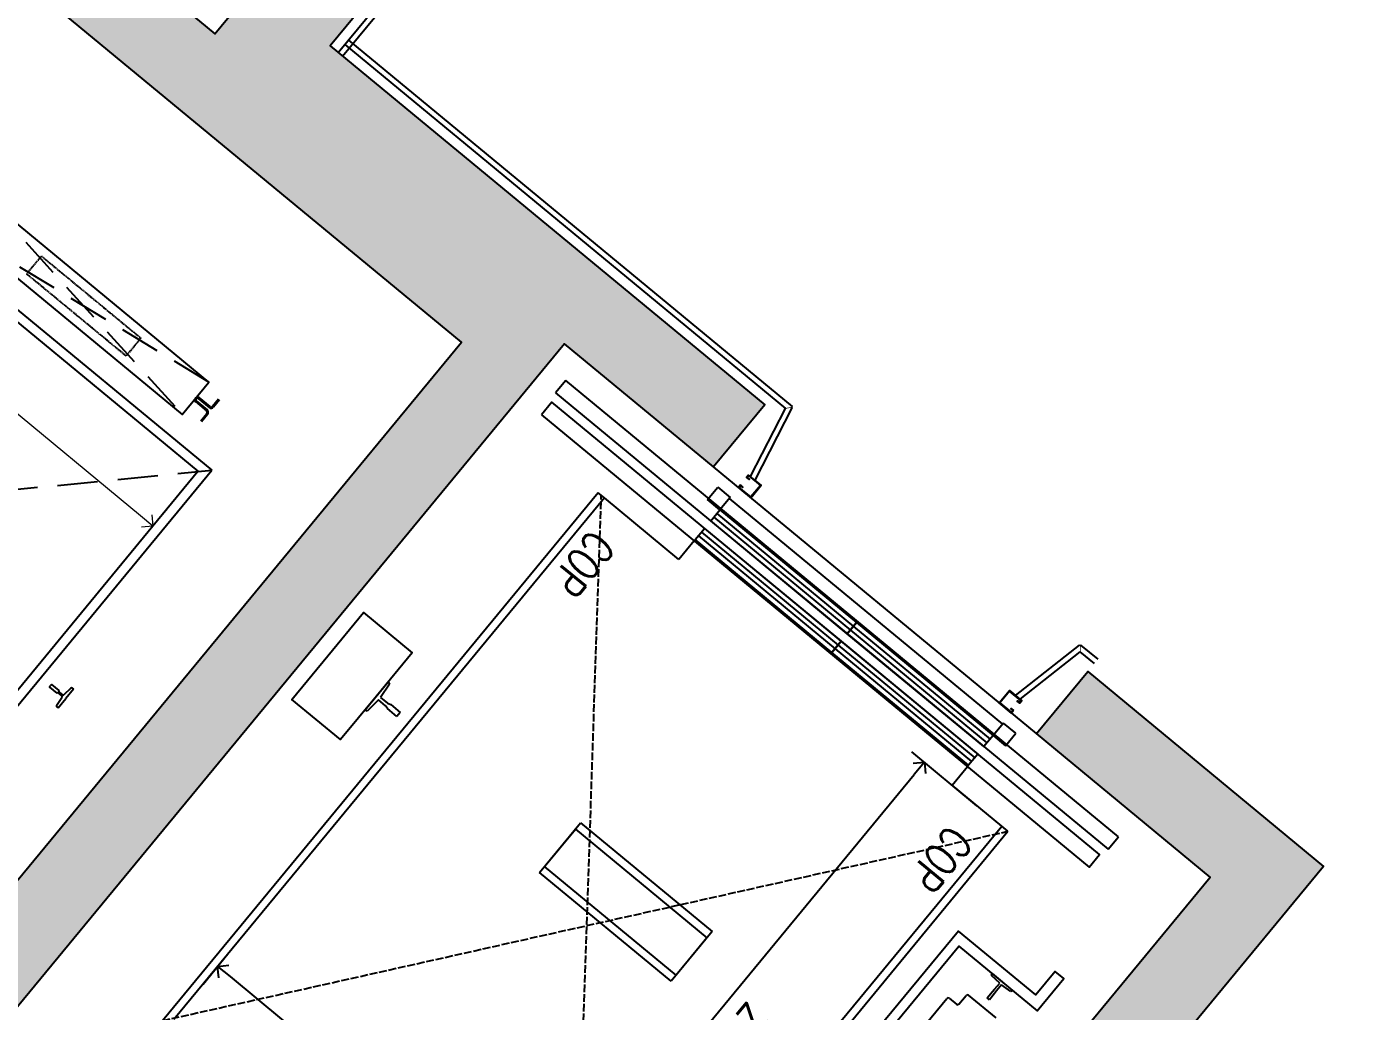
# Model space of a CAD drawing. Header units: millimetres. Extents: x 11689832 to 11802583, y 1023459 to 1173251.
# Drawn here: x 11727717 to 11731845, y 1120886 to 1123943 of the extents above; entities that cross this region are included whole.
import ezdxf
from ezdxf.enums import TextEntityAlignment as Align

# ---------------------------------------------------------------- set-up
doc = ezdxf.new("R2010")
doc.units = ezdxf.units.MM
doc.header["$MEASUREMENT"] = 0
for name, pattern in [('xref.asix of  podium$0$xref.asix of  podium$0$ACAD_ISO02W100', [15, 12, -3]), ('xref.asix of  podium$0$xref.asix of  podium$0$CENTERX2', [4, 2.5, -0.5, 0.5, -0.5]), ('xref.asix of  podium$0$xref.asix of  podium$0$HIDDEN', [0.375, 0.25, -0.125]), ('xref.asix of  podium$0$xref.asix of  podium$0$PHANTOMX2', [5, 2.5, -0.5, 0.5, -0.5, 0.5, -0.5])]:
    doc.linetypes.add(name, pattern=pattern)
doc.layers.get('0').update_dxf_attribs({"linetype": 'CONTINUOUS', "lineweight": 13})
doc.layers.get('Defpoints').update_dxf_attribs({"color": 5, "linetype": 'CONTINUOUS', "lineweight": 13})
doc.layers.add('KT-Net cot vach', color=6, linetype='CONTINUOUS')
doc.layers.add('thang may block', color=36, linetype='CONTINUOUS')
doc.layers.add('KT-Vat lieu', color=250, linetype='CONTINUOUS', lineweight=9)
doc.styles.add('xref.asix of  podium$0$xref.asix of  podium$0$DIM', font='vnsimli.shx', dxfattribs={"width": 0.7})
doc.styles.add('xref.asix of  podium$0$xref.asix of  podium$0$ROMANS', font='ROMANS.SHX')
doc.styles.add('xref.asix of  podium$0$xref.asix of  podium$0$xref.N.Cot vach tang N2$0$DIM', font='vnsimli.shx', dxfattribs={"width": 0.7})
doc.dimstyles.new('xref.asix of  podium$0$xref.asix of  podium$0$CCU 1-100 A1', dxfattribs={"dimscale": 100, "dimtxt": 2.2, "dimasz": 1, "dimexe": 1, "dimexo": 0, "dimgap": 1, "dimtad": 1, "dimdec": 0, "dimdsep": 46, "dimtxsty": 'xref.asix of  podium$0$xref.asix of  podium$0$DIM', "dimblk1": 'xref.asix of  podium$0$xref.asix of  podium$0$_ARCHTICK', "dimblk2": 'xref.asix of  podium$0$xref.asix of  podium$0$_ARCHTICK', "dimsah": 1, "dimcen": 0, "dimdle": 1, "dimclrd": 256, "dimclre": 256, "dimclrt": 31, "dimadec": 0, "dimazin": 0, "dimtfac": 1, "dimtdec": 0, "dimtix": 1, "dimtmove": 2, "dimatfit": 3, "dimldrblk": 'xref.asix of  podium$0$xref.asix of  podium$0$_ARCHTICK', "dimfxl": 8, "dimtolj": 1, "dimarcsym": 0})
doc.dimstyles.new('xref.asix of  podium$0$xref.asix of  podium$0$xref.N.Cot vach tang N2$0$CCU 1-100 A1', dxfattribs={"dimscale": 100, "dimtxt": 2.2, "dimasz": 1, "dimexe": 1, "dimexo": 0, "dimgap": 1, "dimtad": 1, "dimdec": 0, "dimdsep": 46, "dimtxsty": 'xref.asix of  podium$0$xref.asix of  podium$0$xref.N.Cot vach tang N2$0$DIM', "dimblk1": 'xref.asix of  podium$0$xref.asix of  podium$0$xref.N.Cot vach tang N2$0$_ARCHTICK', "dimblk2": 'xref.asix of  podium$0$xref.asix of  podium$0$xref.N.Cot vach tang N2$0$_ARCHTICK', "dimsah": 1, "dimcen": 0, "dimdle": 1, "dimclrd": 256, "dimclre": 256, "dimclrt": 31, "dimadec": 0, "dimazin": 0, "dimtfac": 1, "dimtdec": 0, "dimtix": 1, "dimtmove": 2, "dimatfit": 3, "dimldrblk": 'xref.asix of  podium$0$xref.asix of  podium$0$xref.N.Cot vach tang N2$0$_ARCHTICK', "dimfxl": 8, "dimtolj": 1, "dimarcsym": 0})

# ---------------------------------------------------------------- blocks, each defined once
blk = doc.blocks.new('xref.asix of  podium$0$xref.asix of  podium$0$_Open90')
at = {"color": 0, "linetype": 'ByBlock', "lineweight": -2}
for p, q in [((0, 0), (-1, 0)), ((-0.5, 0.5), (0, 0)), ((0, 0), (-0.5, -0.5))]:
    blk.add_line(p, q, dxfattribs=at)
blk = doc.blocks.new('*D62')
at = {"layer": 'Defpoints', "color": 5, "transparency": 16777216}
for p, q in [((-2230.006080747582, 1494.255069667473), (-2230.006080842191, 1595.840436878614)), ((-730.006080747582, 1457.189424305223), (-730.0060808767108, 1595.840438275598)), ((-2180.006080795625, 1545.84043692518), (-1728.427059652594, 1545.840437345746)), ((-780.0060808301447, 1545.840438229032), (-1371.760392985928, 1545.840437677918))]:
    blk.add_line(p, q, dxfattribs=at)
at = {"layer": 'Defpoints', "color": 0, "transparency": 16777216}
for p in [(-2230.006080795625, 1545.840436878614), (-2230.006080747582, 1494.255069667473, -3.230259272854623e-06), (-730.006080747582, 1457.189424305223, -3.230259272854623e-06)]:
    blk.add_point(p, dxfattribs=at)
at = {"layer": 'Defpoints', "color": 5, "transparency": 16777216, "xscale": 50, "yscale": 50, "zscale": 50}
for p, rotation in [((-2230.006080795625, 1545.840436878614), 180.0000000533608), ((-730.0060808301447, 1545.840438275598), 5.336083575002704e-08)]:
    blk.add_blockref('xref.asix of  podium$0$xref.asix of  podium$0$_Open90', p, dxfattribs=dict(at, rotation=rotation))
at = {"layer": 'Defpoints', "color": 5, "transparency": 16777216, "insert": (-1550.093726319261, 1545.840436879545), "char_height": 110, "attachment_point": 5, "rotation": 5.336085289072462e-08, "style": 'xref.asix of  podium$0$xref.asix of  podium$0$DIM'}
blk.add_mtext('\\A1;1500', dxfattribs=at)
blk = doc.blocks.new('xref.asix of  podium$0$xref.asix of  podium$0$_ARCHTICK')
at = {"color": 0, "linetype": 'ByBlock', "const_width": 0.15}
blk.add_lwpolyline([(-0.5, -0.5), (0.5, 0.5)], dxfattribs=at)
blk = doc.blocks.new('*D63')
at = {"layer": 'Defpoints', "color": 5, "transparency": 16777216}
for p, q in [((-879.0568600948905, 1950.002331896686), (-1000.172690613196, 1950.002331896686)), ((-950.1726906131961, 1900.002331896686), (-950.172690613196, 1328.335665227224)), ((-950.1726906131958, 400.0023318966852), (-950.1726906131959, 971.6689985605577)), ((-879.0568600967531, 350.0023318966852), (-1000.172690613196, 350.0023318966851))]:
    blk.add_line(p, q, dxfattribs=at)
at = {"layer": 'Defpoints', "color": 0, "transparency": 16777216}
for p in [(-879.0568600948905, 1950.002331896686, -3.230259272854623e-06), (-950.1726906131958, 350.0023318966851), (-879.0568600967531, 350.0023318966852, -3.230259272854622e-06)]:
    blk.add_point(p, dxfattribs=at)
at = {"layer": 'Defpoints', "color": 5, "transparency": 16777216, "xscale": 50, "yscale": 50, "zscale": 50}
for p, rotation in [((-950.1726906131961, 1950.002331896686), 90), ((-950.1726906131958, 350.0023318966851), 270)]:
    blk.add_blockref('xref.asix of  podium$0$xref.asix of  podium$0$_Open90', p, dxfattribs=dict(at, rotation=rotation))
at = {"layer": 'Defpoints', "color": 5, "transparency": 16777216, "insert": (-950.1726906104013, 1150.002331893891), "char_height": 110, "attachment_point": 5, "rotation": 90, "style": 'xref.asix of  podium$0$xref.asix of  podium$0$DIM'}
blk.add_mtext('\\A1;1600', dxfattribs=at)
blk = doc.blocks.new('xref.asix of  podium$0$xref.asix of  podium$0$xref.N.Cot vach tang N2$0$_Open90')
at = {"color": 0, "linetype": 'ByBlock', "lineweight": -2}
for p, q in [((0, 0), (-1, 0)), ((-0.5, 0.5), (0, 0)), ((0, 0), (-0.5, -0.5))]:
    blk.add_line(p, q, dxfattribs=at)
blk = doc.blocks.new('*D66')
at = {"layer": 'Defpoints', "color": 0, "transparency": 16777216}
for p in [(-424.1796271950009, -515.0000000018629), (-353.0637966729702, -515.0000000018629, -3.230249313876472e-06), (-353.0637966729702, -2114.999998144806, -3.229479425215231e-06)]:
    blk.add_point(p, dxfattribs=at)
at = {"layer": 'thang may block', "color": 5, "transparency": 16777216}
for p, q in [((-353.0637966729702, -515.0000000018629), (-474.1796271950009, -515.0000000018629)), ((-424.1796271950009, -565.0000000018629), (-424.1796271950007, -1154.999998145427)), ((-424.1796271950005, -2064.999998144806), (-424.1796271950006, -1511.666664812093)), ((-353.0637966729702, -2114.999998144806), (-474.1796271950005, -2114.999998144806))]:
    blk.add_line(p, q, dxfattribs=at)
at = {"layer": 'thang may block', "color": 5, "transparency": 16777216, "xscale": 50, "yscale": 50, "zscale": 50}
for p, rotation in [((-424.1796271950009, -515.0000000018629), 90), ((-424.1796271950005, -2114.999998144806), 270)]:
    blk.add_blockref('xref.asix of  podium$0$xref.asix of  podium$0$xref.N.Cot vach tang N2$0$_Open90', p, dxfattribs=dict(at, rotation=rotation))
at = {"layer": 'thang may block', "color": 5, "transparency": 16777216, "insert": (-424.1796271875501, -1333.33333147876), "char_height": 110, "attachment_point": 5, "rotation": 90, "style": 'xref.asix of  podium$0$xref.asix of  podium$0$xref.N.Cot vach tang N2$0$DIM'}
blk.add_mtext('\\A1;1600', dxfattribs=at)
blk = doc.blocks.new('xref.asix of  podium$0$xref.asix of  podium$0$xref.N.Cot vach tang N2$0$_ARCHTICK')
at = {"color": 0, "linetype": 'ByBlock', "const_width": 0.15}
blk.add_lwpolyline([(-0.5, -0.5), (0.5, 0.5)], dxfattribs=at)
blk = doc.blocks.new('*D65')
at = {"layer": 'Defpoints', "color": 0, "transparency": 16777216}
for p in [(-2310.000006263144, -615), (-210.0000062631443, -615), (-2310.000005868766, -826.7299089804292)]:
    blk.add_point(p, dxfattribs=at)
at = {"layer": 'thang may block', "color": 5, "transparency": 16777216}
for p, q in [((-2310.000006263144, -615), (-2310.000005775634, -876.7299089804292)), ((-210.0000062631443, -615), (-210.0000057756344, -876.7299050688744)), ((-260.0000058687666, -826.7299051620066), (-2260.000005868766, -826.7299088872969))]:
    blk.add_line(p, q, dxfattribs=at)
at = {"layer": 'thang may block', "color": 5, "transparency": 16777216, "xscale": 50, "yscale": 50, "zscale": 50}
for p, rotation in [((-2310.000005868766, -826.7299089804292), 180.0000001067217), ((-210.0000058687666, -826.7299050688744), 1.067216715000541e-07)]:
    blk.add_blockref('xref.asix of  podium$0$xref.asix of  podium$0$xref.N.Cot vach tang N2$0$_Open90', p, dxfattribs=dict(at, rotation=rotation))
at = {"layer": 'thang may block', "color": 5, "transparency": 16777216, "insert": (-1260.000006064344, -721.7299070246518), "char_height": 110, "attachment_point": 5, "rotation": 1.0672170578144923e-07, "style": 'xref.asix of  podium$0$xref.asix of  podium$0$xref.N.Cot vach tang N2$0$DIM'}
blk.add_mtext('\\A1;2100', dxfattribs=at)
blk = doc.blocks.new('GFDGHGHFGEWRE')
at = {"layer": 'thang may block', "linetype": 'Continuous', "ltscale": 2}
for p, q in [((11725349.57333715, 1118422.567065824, 2.379151449698104e-08), (11725924.488019, 1117947.7809332, 2.385723521631238e-08)), ((11725361.03514561, 1118436.446076841, 2.390910860839322e-08), (11725945.31283502, 1117953.927620993, 2.385743778153083e-08)), ((11725792.51582821, 1117691.054446804, 2.385051525365871e-08), (11725924.488019, 1117947.7809332, 2.385051525365871e-08)), ((11725806.72336778, 1117679.321327131, 2.385051525365871e-08), (11725945.71570211, 1117949.704151079, 2.385051525365871e-08)), ((11725945.31283502, 1117953.927620993, 2.398303547667955e-08), (11725943.40253361, 1117951.61445249, 2.392534228887036e-08)), ((11725943.40253361, 1117951.61445249, 2.373668886666781e-08), (11725945.71570211, 1117949.704151079, 2.373611010258037e-08)), ((11725677.90596505, 1117720.839422465, 2.400248430836958e-08), (11726680.28396527, 1116893.048177802, 2.400248430836958e-08)), ((11726615.15600263, 1117011.687300195, 2.385051525365871e-08), (11726854.38563875, 1117199.290396367, 2.385051525365871e-08)), ((11726629.3635422, 1116999.95418052, 2.385051525365871e-08), (11726856.51030775, 1117178.081929219, 2.385051525365871e-08)), ((11726856.69880725, 1117197.380094956, 2.373668886666781e-08), (11726854.38563875, 1117199.290396367, 2.373611010258037e-08)), ((11727354.31937285, 1116766.972510273, 2.389326438664312e-08), (11726856.51030775, 1117178.081929219, 2.385723521631238e-08)), ((11726858.60910866, 1117199.69326346, 2.398303547667955e-08), (11726856.69880725, 1117197.380094956, 2.392534228887036e-08)), ((11727365.78118131, 1116780.851521287, 2.400248430836958e-08), (11726858.60910866, 1117199.69326346, 2.385743778153083e-08))]:
    blk.add_line(p, q, dxfattribs=at)
at = {"layer": 'thang may block', "linetype": 'Continuous', "ltscale": 2, "const_width": 2, "elevation": 2.400248430836958e-08}
for points in [[(11725943.40253361, 1117951.61445249), (11725924.488019, 1117947.7809332)], [(11726856.69880725, 1117197.380094956), (11726856.51030775, 1117178.081929219)]]:
    blk.add_lwpolyline(points, dxfattribs=at)
at = {"layer": 'thang may block', "linetype": 'Continuous', "ltscale": 2, "elevation": 2.400248430836958e-08}
for points in [[(11725761.38630954, 1117664.885477049), (11725755.01863818, 1117657.174915372), (11725793.57144655, 1117625.336558535), (11725825.40980339, 1117663.889366913), (11725786.85699501, 1117695.727723751), (11725780.48932365, 1117688.017162076), (11725788.19988532, 1117681.649490707), (11725789.21871274, 1117682.883180575), (11725782.74184093, 1117688.232024523), (11725787.07185746, 1117693.475206465), (11725823.15728611, 1117663.674504465), (11725793.3565841, 1117627.589075822), (11725757.27115546, 1117657.389777823), (11725761.60117199, 1117662.63295976), (11725768.0780438, 1117657.284115812), (11725769.09687122, 1117658.517805681)], [(11726609.55168992, 1116964.438656872), (11726603.18401856, 1116956.728095195), (11726564.63121018, 1116988.566452032), (11726596.46956701, 1117027.119260411), (11726635.02237539, 1116995.280903573), (11726628.65470403, 1116987.570341898), (11726620.94414235, 1116993.938013266), (11726621.96296977, 1116995.171703133), (11726628.43984158, 1116989.822859184), (11726632.76985811, 1116995.066041125), (11726596.68442946, 1117024.866743125), (11726566.88372746, 1116988.781314481), (11726602.96915611, 1116958.980612484), (11726607.29917264, 1116964.22379442), (11726600.82230083, 1116969.572638371), (11726601.84112825, 1116970.806328238)]]:
    blk.add_lwpolyline(points, close=True, dxfattribs=at)
blk = doc.blocks.new('xref.asix of  podium$0$xref.asix of  podium$0$TM 1000kg')
at = {"layer": 'thang may block', "linetype": 'Continuous', "ltscale": 2}
for p, q in [((-2460.006080746651, 2080.002331897616, -3.230259272854623e-06), (-2460.006080747582, 1700.002331895754, -3.230259272854623e-06)), ((-2400.006080747582, 2080.002331895754, -3.230259272854623e-06), (-2460.006080746651, 2080.002331897616, -3.230259272854623e-06)), ((-2400.006080748513, 220.0023318966851, -3.230259272854623e-06), (-2400.006080747582, 2080.002331895754, -3.230259272854623e-06)), ((-2370.006080748513, 220.0023318957537, -3.230259272854623e-06), (-2370.006080747582, 2080.002331895754, -3.230259272854623e-06)), ((-2370.006080747582, 2080.002331895754, -3.230259272854623e-06), (-2310.006080746651, 2080.002331897616, -3.230259272854623e-06)), ((-2310.006080748513, 220.0023318957537, -3.230259272854623e-06), (-2310.006080746651, 2080.002331897616, -3.230259272854623e-06)), ((-2310.006080748513, 1981.002331894822, -3.230259272854623e-06), (-700.0060807485133, 1981.002331895754, -3.230259272854623e-06)), ((-2230.006080748513, 1950.002331894822, -3.230259272854623e-06), (-730.0060807485133, 1950.002331897616, -3.230259272854623e-06)), ((-2230.006080748513, 1950.002331894822, -3.230259272854623e-06), (-2230.006080748513, 1650.002331896685, -3.230259272854623e-06)), ((-730.0060807485133, 1950.002331897616, -3.230259272854623e-06), (-730.006080747582, 350.0023318985477, -3.230259272854623e-06)), ((-700.0060807485133, 1981.002331895754, -3.230259272854623e-06), (-700.0060807485133, 319.0023318976164, -3.230259272854623e-06)), ((-2441.259975503199, 620.0023318957537, -3.230259272854623e-06), (-2441.259975502267, 1680.002331896685, -3.230259272854623e-06)), ((-2411.006080747582, 1680.002331896685, -3.230259272854623e-06), (-2441.259975502267, 1680.002331896685, -3.230259272854623e-06)), ((-2411.006080748513, 620.0023318976164, -3.230259272854623e-06), (-2411.006080747582, 1680.002331896685, -3.230259272854623e-06)), ((-2348.006080747582, 625.0023318957537, -3.230259272854623e-06), (-2348.006080748513, 1675.002331896685, -3.230259272854623e-06)), ((-2348.006080748513, 1675.002331896685, -3.230259272854623e-06), (-2314.006080748513, 1675.002331896685, -3.230259272854623e-06)), ((-2314.006080748513, 625.0023318957537, -3.230259272854623e-06), (-2314.006080748513, 1675.002331896685, -3.230259272854623e-06)), ((-2455.006080748513, 650.0023318976164, -3.230259272854623e-06), (-2455.006080748513, 1650.002331897616, -3.230259272854623e-06)), ((-2310.006080747582, 1650.002331897616, -3.230259272854623e-06), (-2230.006080748513, 1650.002331896685, -3.230259272854623e-06)), ((-2411.006080747582, 1150.002331897616, -3.230259272854623e-06), (-2441.259975503199, 1150.002331895754, -3.230259272854623e-06)), ((-2314.006080748513, 1150.002331895754, -3.230259272854623e-06), (-2348.006080748513, 1150.002331895754, -3.230259272854623e-06)), ((-2411.006080748513, 620.0023318976164, -3.230259272854623e-06), (-2441.259975503199, 620.0023318957537, -3.230259272854623e-06)), ((-2348.006080747582, 625.0023318957537, -3.230259272854623e-06), (-2314.006080748513, 625.0023318957537, -3.230259272854623e-06)), ((-2310.006080748513, 650.0023318976164, -3.230259272854623e-06), (-2230.006080748513, 650.0023318966851, -3.230259272854623e-06)), ((-2230.006080747582, 350.0023318966851, -3.230259272854623e-06), (-2230.006080748513, 650.0023318966851, -3.230259272854623e-06)), ((-2460.006080748513, 220.0023318957537, -3.230259272854623e-06), (-2460.006080748513, 600.0023318957537, -3.230259272854623e-06)), ((-2230.006080747582, 350.0023318966851, -3.230259272854623e-06), (-730.006080747582, 350.0023318985477, -3.230259272854623e-06)), ((-2310.006080748513, 319.0023318966851, -3.230259272854623e-06), (-700.0060807485133, 319.0023318976164, -3.230259272854623e-06)), ((-2400.006080748513, 220.0023318966851, -3.230259272854623e-06), (-2460.006080748513, 220.0023318957537, -3.230259272854623e-06)), ((-2370.006080748513, 220.0023318957537, -3.230259272854623e-06), (-2310.006080748513, 220.0023318957537, -3.230259272854623e-06))]:
    blk.add_line(p, q, dxfattribs=at)
at = {"layer": 'thang may block', "linetype": 'Continuous'}
for p, q in [((-1572.506080746651, 2077.002331894822, -3.230259272854623e-06), (-1572.506080747582, 2082.002331897616, -3.230259272854623e-06)), ((-1572.506080747582, 2082.002331897616, -3.230259272854623e-06), (-1535.006080747582, 2082.002331896685, -3.230259272854623e-06)), ((-1569.506080747582, 2074.002331895754, -3.230259272854623e-06), (-1540.066080749035, 2070.902331897989, -3.230259272854623e-06)), ((-1537.066080747172, 2054.123071325943, -3.230259272854623e-06), (-1537.066080748104, 2067.902331895195, -3.230259272854623e-06)), ((-1497.506080748513, 2082.002331898548, -3.230259272854623e-06), (-1535.006080747582, 2082.002331896685, -3.230259272854623e-06)), ((-1532.94608074706, 2054.12307132408, -3.230259272854623e-06), (-1532.946080747992, 2067.902331896126, -3.230259272854623e-06)), ((-1500.506080748513, 2074.002331896685, -3.230259272854623e-06), (-1529.94608074706, 2070.902331897058, -3.230259272854623e-06)), ((-1497.506080747582, 2077.002331896685, -3.230259272854623e-06), (-1497.506080748513, 2082.002331898548, -3.230259272854623e-06)), ((-1540.006080747582, 2021.002331896685, -3.230259272854623e-06), (-1540.006080748513, 2050.002331897616, -3.230259272854623e-06)), ((-1530.006080747582, 2021.002331897616, -3.230259272854623e-06), (-1530.006080747582, 2050.002331895754, -3.230259272854623e-06)), ((-1539.006080746651, 2020.002331895754, -3.230259272854623e-06), (-1535.006080748513, 2020.002331896685, -3.230259272854623e-06)), ((-1531.006080747582, 2020.002331894822, -3.230259272854623e-06), (-1535.006080748513, 2020.002331896685, -3.230259272854623e-06)), ((-603.5060807485133, 1460.002341897227, -3.230259272854623e-06), (-574.4060807470232, 1460.002341895364, -3.230259272854623e-06)), ((-603.506080747582, 1456.802341896109, -3.230259272854623e-06), (-603.5060807485133, 1460.002341897227, -3.230259272854623e-06)), ((-603.506080747582, 1456.802341896109, -3.230259272854623e-06), (-574.4060807479545, 1456.802341895178, -3.230259272854623e-06)), ((-568.2060807486996, 1406.202341897413, -3.230259272854623e-06), (-568.206080746837, 1450.602341896854, -3.230259272854623e-06)), ((-565.006080747582, 1406.202341896482, -3.230259272854623e-06), (-565.0060807485133, 1450.602341897786, -3.230259272854623e-06)), ((-555.0060807494447, 1406.202341897413, -3.230259272854623e-06), (-555.0060807466507, 1450.602341895923, -3.230259272854623e-06)), ((-551.8060807473958, 1406.202341897413, -3.230259272854623e-06), (-551.8060807483271, 1450.602341895923, -3.230259272854623e-06)), ((-516.506080747582, 1460.002341894433, -3.230259272854623e-06), (-545.6060807481408, 1460.002341895364, -3.230259272854623e-06)), ((-516.506080747582, 1456.802341896109, -3.230259272854623e-06), (-545.6060807481408, 1456.802341897041, -3.230259272854623e-06)), ((-516.506080747582, 1456.802341896109, -3.230259272854623e-06), (-516.506080747582, 1460.002341894433, -3.230259272854623e-06)), ((-558.006080747582, 1403.202341897413, -3.230259272854623e-06), (-562.0060807485133, 1403.20234189555, -3.230259272854623e-06)), ((-558.0060807466507, 1400.002341896296, -3.230259272854623e-06), (-562.0060807485133, 1400.002341896296, -3.230259272854623e-06)), ((-558.006080747582, 500.0023218989372, -3.230259272854623e-06), (-562.006080747582, 500.0023218970746, -3.230259272854623e-06)), ((-558.006080747582, 496.802321895957, -3.230259272854623e-06), (-562.0060807485133, 496.802321895957, -3.230259272854623e-06)), ((-568.2060807477683, 493.802321895957, -3.230259272854623e-06), (-568.2060807477683, 449.4023218965158, -3.230259272854623e-06)), ((-565.0060807485133, 493.8023218968883, -3.230259272854623e-06), (-565.0060807485133, 449.4023218974471, -3.230259272854623e-06)), ((-555.006080747582, 493.8023218950257, -3.230259272854623e-06), (-555.006080747582, 449.4023218955845, -3.230259272854623e-06)), ((-551.8060807483271, 493.8023218950257, -3.230259272854623e-06), (-551.8060807473958, 449.4023218983784, -3.230259272854623e-06)), ((-603.5060807485133, 443.2023218972608, -3.230259272854623e-06), (-574.4060807479545, 443.2023218953982, -3.230259272854623e-06)), ((-603.506080747582, 440.0023218952119, -3.230259272854623e-06), (-574.4060807470232, 440.0023218961433, -3.230259272854623e-06)), ((-516.5060807485133, 443.2023218972608, -3.230259272854623e-06), (-545.6060807481408, 443.2023218972608, -3.230259272854623e-06)), ((-516.506080747582, 440.0023218952119, -3.230259272854623e-06), (-545.6060807481408, 440.0023218942806, -3.230259272854623e-06)), ((-1540.006080747582, 279.0023318957537, -3.230259272854623e-06), (-1540.006080746651, 250.0023318966851, -3.230259272854623e-06)), ((-1539.006080747582, 280.0023318966851, -3.230259272854623e-06), (-1535.006080748513, 280.0023318976164, -3.230259272854623e-06)), ((-1531.006080746651, 280.0023318976164, -3.230259272854623e-06), (-1535.006080748513, 280.0023318976164, -3.230259272854623e-06)), ((-1530.006080747582, 279.0023318976164, -3.230259272854623e-06), (-1530.006080746651, 250.0023318957537, -3.230259272854623e-06)), ((-1572.506080747582, 223.0023318938911, -3.230259272854623e-06), (-1572.506080748513, 218.0023318985477, -3.230259272854623e-06)), ((-1572.506080748513, 218.0023318985477, -3.230259272854623e-06), (-1535.006080747582, 218.0023318976164, -3.230259272854623e-06)), ((-1569.506080748513, 226.0023318957537, -3.230259272854623e-06), (-1540.066080749035, 229.1023318963125, -3.230259272854623e-06)), ((-1537.066080749035, 245.8815924692899, -3.230259272854623e-06), (-1537.066080747172, 232.1023318944499, -3.230259272854623e-06)), ((-1497.506080748513, 218.0023318966851, -3.230259272854623e-06), (-1535.006080747582, 218.0023318976164, -3.230259272854623e-06)), ((-1532.946080747992, 245.8815924683586, -3.230259272854623e-06), (-1532.94608074706, 232.1023318963125, -3.230259272854623e-06)), ((-1500.506080748513, 226.0023318957537, -3.230259272854623e-06), (-1529.946080748923, 229.1023318972439, -3.230259272854623e-06)), ((-1497.506080749445, 223.0023318957537, -3.230259272854623e-06), (-1497.506080748513, 218.0023318966851, -3.230259272854623e-06))]:
    blk.add_line(p, q, dxfattribs=at)
at = {"layer": 'thang may block', "linetype": 'xref.asix of  podium$0$xref.asix of  podium$0$HIDDEN', "ltscale": 500}
for p, q in [((-2370.006080748513, 1981.002331899479, -3.230259272854623e-06), (-700.0060807485133, 319.0023318976164, -3.230259272854623e-06)), ((-2370.006080748513, 319.0023318957537, -3.230259272854623e-06), (-700.0060807485133, 1981.002331895754, -3.230259272854623e-06)), ((-495.0060807485133, 1400.002331896685, -3.230259272854623e-06), (-625.006080747582, 500.0023318966851, -3.230259272854623e-06)), ((-495.0060807485133, 500.0023318966851, -3.230259272854623e-06), (-625.006080747582, 1400.002331895754, -3.230259272854623e-06))]:
    blk.add_line(p, q, dxfattribs=at)
at = {"layer": 'thang may block', "linetype": 'xref.asix of  podium$0$xref.asix of  podium$0$CENTERX2'}
for p, q in [((-1815.006080746651, 1236.002331895754, -3.230259272854623e-06), (-1815.006080748513, 1066.653990865685, -3.230259272854623e-06)), ((-1155.006080747582, 1236.002331893891, -3.230259272854623e-06), (-1155.006080748513, 1066.653990865685, -3.230259272854623e-06))]:
    blk.add_line(p, q, dxfattribs=at)
at = {"layer": 'thang may block', "linetype": 'Continuous', "ltscale": 2, "elevation": -3.230261762599158e-06}
for points in [[(-2485.006080751307, 1700.002331895754), (-2445.006080750376, 1700.002331897616), (-2445.006080748513, 1650.002331894822), (-2485.006080749445, 1650.002331896685)], [(-495.0060807485133, 1400.002331896685), (-625.006080747582, 1400.002331895754), (-625.006080747582, 500.0023318966851), (-495.0060807485133, 500.0023318966851)], [(-2485.006080749445, 600.0023318966851), (-2445.006080750376, 600.0023318976164), (-2445.006080748513, 650.0023318966851), (-2485.006080749445, 650.0023318966851)]]:
    blk.add_lwpolyline(points, close=True, dxfattribs=at)
at = {"layer": 'thang may block', "linetype": 'xref.asix of  podium$0$xref.asix of  podium$0$PHANTOMX2', "elevation": -3.230261762599158e-06}
for points in [[(-1635.006080748513, 1186.002331895754), (-1635.006080747582, 1114.002331897616), (-1995.006080750376, 1114.002331895754), (-1995.006080748513, 1186.002331894822)], [(-975.006080747582, 1186.002331897616), (-975.0060807485133, 1114.002331897616), (-1335.006080748513, 1114.002331894822), (-1335.006080748513, 1186.002331897616)], [(-524.006080747582, 1150.002331897616), (-524.0060807466507, 750.0023318966851), (-596.0060807485133, 750.0023318957537), (-596.0060807485133, 1150.002331898548)]]:
    blk.add_lwpolyline(points, close=True, dxfattribs=at)
at = {"layer": 'thang may block', "linetype": 'Continuous'}
for centre, radius, start, end in [((-1569.506080746651, 2077.002331896685, -3.230259272854623e-06), 2.999999999999999, 180.0000000533608, 270), ((-1540.066080748104, 2067.902331896126, -3.230259272854623e-06), 2.999999999999999, 5.336085289072462e-08, 90), ((-1529.94608074706, 2067.902331897058, -3.230259272854623e-06), 2.999999999999999, 90, 180.0000000533608), ((-1500.506080747582, 2077.002331897616, -3.230259272854623e-06), 2.999999999999999, 270, 5.336085289072462e-08), ((-1542.280197384767, 2054.733994736336, -3.230259272854623e-06), 5.249784729042549, 295.6697211362142, 353.3172835485967), ((-1527.731964113191, 2054.733994737267, -3.230259272854623e-06), 5.249784729042549, 186.682716398405, 244.3302788637858), ((-1539.006080747582, 2021.002331896685, -3.230259272854623e-06), 0.9999999999999998, 180.0000000533608, 270), ((-1531.006080748513, 2021.002331897616, -3.230259272854623e-06), 0.9999999999999998, 270, 5.336085289072462e-08), ((-574.4060807470232, 1450.602341894992, -3.230259272854623e-06), 9.399999999997842, 5.336085289072462e-08, 90), ((-574.4060807470232, 1450.602341894992, -3.230259272854623e-06), 6.199999999997338, 5.336085289072462e-08, 90), ((-545.6060807472095, 1450.602341896854, -3.230259272854623e-06), 9.400000000001473, 90, 180.0000000533608), ((-545.6060807472095, 1450.602341896854, -3.230259272854623e-06), 6.200000000004373, 90, 180.0000000533608), ((-562.0060807485133, 1406.20234189555, -3.230259272854623e-06), 6.200000000000758, 180.0000000533608, 270), ((-562.0060807485133, 1406.20234189555, -3.230259272854623e-06), 2.999999999999834, 180.0000000533608, 270), ((-558.006080747582, 1406.202341896482, -3.230259272854623e-06), 3.000000000000044, 270, 5.336085289072462e-08), ((-558.006080747582, 1406.202341896482, -3.230259272854623e-06), 6.199999999997129, 270, 5.336085289072462e-08), ((-562.0060807485133, 493.802321898751, -3.230259272854623e-06), 6.200000000000758, 90, 180.0000000533608), ((-562.0060807485133, 493.802321898751, -3.230259272854623e-06), 2.999999999999834, 90, 180.0000000533608), ((-558.0060807466507, 493.802321895957, -3.230259272854623e-06), 6.199999999997129, 5.336085289072462e-08, 90), ((-558.0060807466507, 493.802321895957, -3.230259272854623e-06), 3.000000000000044, 5.336085289072462e-08, 90), ((-574.4060807470232, 449.4023218974471, -3.230259272854623e-06), 6.199999999997338, 270, 5.336085289072462e-08), ((-574.4060807470232, 449.4023218974471, -3.230259272854623e-06), 9.399999999997842, 270, 5.336085289072462e-08), ((-545.6060807472095, 449.4023218965158, -3.230259272854623e-06), 9.400000000001473, 180.0000000533608, 270), ((-545.6060807472095, 449.4023218965158, -3.230259272854623e-06), 6.200000000004373, 180.0000000533608, 270), ((-1539.006080748513, 279.0023318976164, -3.230259272854623e-06), 0.9999999999999998, 90, 180.0000000533608), ((-1542.280197383836, 245.270669057034, -3.230259272854623e-06), 5.249784729042549, 6.68271639840503, 64.33027886378582), ((-1527.731964112259, 245.2706690561026, -3.230259272854623e-06), 5.249784729042549, 115.6697211362142, 173.3172835485967), ((-1531.006080749445, 279.0023318957537, -3.230259272854623e-06), 0.9999999999999998, 5.336085289072462e-08, 90), ((-1569.506080748513, 223.0023318966851, -3.230259272854623e-06), 2.999999999999999, 90, 180.0000000533608), ((-1540.066080747172, 232.1023318953812, -3.230259272854623e-06), 2.999999999999999, 270, 5.336085289072462e-08), ((-1529.946080747992, 232.1023318963125, -3.230259272854623e-06), 2.999999999999999, 180.0000000533608, 270), ((-1500.506080748513, 223.0023318966851, -3.230259272854623e-06), 2.999999999999999, 5.336085289072462e-08, 90)]:
    blk.add_arc(centre, radius, start, end, dxfattribs=at)
at = {"layer": 'Defpoints', "color": 5}
for base, p1, p2, angle, picture, middle in [((-950.1726906131958, 350.0023318966851), (-879.05686009489, 1950.002331896685, -3.230259272854623e-06), (-879.0568600967526, 350.0023318966851, -3.230259272854622e-06), 90, '*D63', (-950.1726906104013, 1150.002331893891)), ((-2230.006080795625, 1545.840436878614), (-730.006080747582, 1457.189424305223, -3.230259272854623e-06), (-2230.006080747582, 1494.255069667473, -3.230259272854623e-06), 180.0000000533608, '*D62', (-1550.093726319261, 1545.840436879545))]:
    dim = blk.add_linear_dim(base=base, p1=p1, p2=p2, angle=angle, dimstyle='xref.asix of  podium$0$xref.asix of  podium$0$CCU 1-100 A1', override={"dimscale": 50, "dimblk1": 'xref.asix of  podium$0$xref.asix of  podium$0$_Open90', "dimblk2": 'xref.asix of  podium$0$xref.asix of  podium$0$_Open90', "dimclrd": 5, "dimclre": 5, "dimclrt": 5, "dimlwd": 65535, "dimlwe": 65535}, dxfattribs=at)
    dim.commit()
    dim.dimension.update_dxf_attribs({"geometry": picture, "text_midpoint": middle, "dimtype": 128})
blk = doc.blocks.new('xref.asix of  podium$0$xref.asix of  podium$0$TMCC')
at = {"layer": 'thang may block', "linetype": 'Continuous', "ltscale": 2}
for p, q in [((-1938.250006262213, -164.75, 9.413380290367837e-06), (-1932.250006263144, -167.2500000018626, 9.413380290367837e-06)), ((-1938.250006263144, -247.25, 9.413380290367837e-06), (-1938.250006262213, -164.75, 9.413380290367837e-06)), ((-1839.268615574576, -261.392000194639, 9.413380290367837e-06), (-1839.26861557737, -150.6080001946539, 9.413380290367837e-06)), ((-1932.250006263144, -167.2500000018626, 9.413380290367837e-06), (-1930.050006262027, -202.2500000018626, 9.413380290367837e-06)), ((-1930.050006262027, -202.2500000018626, 9.413380290367837e-06), (-1905.400006262586, -202.2500000018626, 9.413380290367837e-06)), ((-1905.400006262586, -202.2500000018626, 9.413380290367837e-06), (-1895.400006263517, -202, 9.413380290367837e-06)), ((-1895.400006263517, -202, 9.413380290367837e-06), (-1870.000006262213, -201.5000000018626, 9.413380290367837e-06)), ((-1870.000006262213, -201.5000000018626, 9.413380290367837e-06), (-1870.000006262213, -210.5000000018626, 9.413380290367837e-06)), ((-2515.000006263144, -215.0000000018626, 9.413380290367837e-06), (-2515.000006263144, -2440, 9.413380290367837e-06)), ((-2465.000006262213, -215.0000000018626, 9.413380290367837e-06), (-2515.000006263144, -215.0000000018626, 9.413380290367837e-06)), ((-2465.000006263144, -2440, 9.413380290367837e-06), (-2465.000006262213, -215.0000000018626, 9.413380290367837e-06)), ((-1932.250006263144, -244.7499999981374, 9.413380290367837e-06), (-1938.250006263144, -247.25, 9.413380290367837e-06)), ((-1930.050006262027, -209.75, 9.413380290367837e-06), (-1932.250006263144, -244.7499999981374, 9.413380290367837e-06)), ((-1905.400006262586, -209.75, 9.413380290367837e-06), (-1930.050006262027, -209.75, 9.413380290367837e-06)), ((-1895.400006262586, -210.5, 9.413380290367837e-06), (-1905.400006262586, -209.75, 9.413380290367837e-06)), ((-1870.000006262213, -210.5000000018626, 9.413380290367837e-06), (-1895.400006262586, -210.5, 9.413380290367837e-06)), ((-1798.782414796762, -266.0000001937151, 9.413380290367837e-06), (-1834.660615574569, -266.0000001955777, 9.413380290367837e-06)), ((-1794.174414796755, -301.3919990900904, 9.413380290367837e-06), (-1794.174414796755, -270.6080001927912, 9.413380290367837e-06)), ((-978.4333909377456, -305.9999987147748, 9.413380290367837e-06), (-1789.56641479861, -305.9999990891665, 9.413380290367837e-06)), ((-185.000006262213, -490, 9.413380290367837e-06), (-2310.000006262213, -490, 9.413380290367837e-06)), ((-2310.000006262213, -490, 9.413380290367837e-06), (-2310.000006263144, -515, 9.413380290367837e-06)), ((-210.0000062631443, -515, 9.413380290367837e-06), (-2310.000006263144, -515, 9.413380290367837e-06)), ((-2310.000006263144, -515, 9.413380290367837e-06), (-2310.000006263144, -715, 9.413380290367837e-06)), ((-2510.000008399598, -665.0000000018626, 9.413380290367837e-06), (-2560.000008398667, -665, 9.413380290367837e-06)), ((-2560.000008398667, -665, 9.413380290367837e-06), (-2560.000008398667, -715.0000000018626, 9.413380290367837e-06)), ((-2510.000008398667, -715.0000000018626, 9.413380290367837e-06), (-2510.000008399598, -665.0000000018626, 9.413380290367837e-06)), ((-2560.000008398667, -715.0000000018626, 9.413380290367837e-06), (-2510.000008398667, -715.0000000018626, 9.413380290367837e-06)), ((-2555.000006262213, -1815, 9.413380290367837e-06), (-2555.000006263144, -715, 9.413380290367837e-06)), ((-2310.000006263144, -715, 9.413380290367837e-06), (-2385.000006263144, -715.0000000018626, 9.413380290367837e-06)), ((-1485.000006262213, -1000.000000001863, 9.413380290367837e-06), (-1285.000006263144, -1000, 9.413380290367837e-06)), ((-1485.000006262213, -1530.000000001863, 9.413380290367837e-06), (-1485.000006262213, -1000.000000001863, 9.413380290367837e-06)), ((-1460.000006263144, -1000.000000001863, 9.413380290367837e-06), (-1310.000006263144, -1000, 9.413380290367837e-06)), ((-1460.000006263144, -1530, 9.413380290367837e-06), (-1460.000006263144, -1000.000000001863, 9.413380290367837e-06)), ((-1310.000006263144, -1000, 9.413380290367837e-06), (-1310.000006263144, -1530, 9.413380290367837e-06)), ((-1285.000006263144, -1000, 9.413380290367837e-06), (-1285.000006263144, -1530, 9.413380290367837e-06)), ((-1285.000006263144, -1530, 9.413380290367837e-06), (-1485.000006262213, -1530.000000001863, 9.413380290367837e-06)), ((-1310.000006263144, -1530, 9.413380290367837e-06), (-1460.000006263144, -1530, 9.413380290367837e-06)), ((-2560.000008399598, -1865, 9.413380290367837e-06), (-2560.000008398667, -1815, 9.413380290367837e-06)), ((-2560.000008398667, -1815, 9.413380290367837e-06), (-2510.000008399598, -1815.000000001863, 9.413380290367837e-06)), ((-2510.000008399598, -1815.000000001863, 9.413380290367837e-06), (-2510.000008399598, -1865, 9.413380290367837e-06)), ((-2385.000006262213, -1815.000000001863, 9.413380290367837e-06), (-2310.000006262213, -1815, 9.413380290367837e-06)), ((-2310.000006262213, -1815, 9.413380290367837e-06), (-2310.000006262213, -2115.000000001863, 9.413380290367837e-06)), ((-2510.000008399598, -1865, 9.413380290367837e-06), (-2560.000008399598, -1865, 9.413380290367837e-06)), ((-2310.000006262213, -2115.000000001863, 9.413380290367837e-06), (-210.000006262213, -2115.000000003725, 9.413380290367837e-06)), ((-2310.000006262213, -2115.000000001863, 9.413380290367837e-06), (-2310.000006262213, -2140, 9.413380290367837e-06)), ((-2310.000006262213, -2140, 9.413380290367837e-06), (-185.0000062631443, -2140, 9.413380290367837e-06)), ((-1393.000006263144, -2218, 9.413380290367837e-06), (-1393.000006264076, -2180, 9.413380290367837e-06)), ((-1393.000006264076, -2180, 9.413380290367837e-06), (-1377.000006263144, -2180, 9.413380290367837e-06)), ((-1377.000006263144, -2180, 9.413380290367837e-06), (-1377.000006263144, -2218, 9.413380290367837e-06)), ((-1390.000006263144, -2228.000000001863, 9.413380290367837e-06), (-1393.000006263144, -2218, 9.413380290367837e-06)), ((-1390.000006263144, -2257.000000001863, 9.413380290367837e-06), (-1390.000006263144, -2228.000000001863, 9.413380290367837e-06)), ((-1377.000006263144, -2218, 9.413380290367837e-06), (-1380.000006262213, -2228.000000001863, 9.413380290367837e-06)), ((-1380.000006262213, -2228.000000001863, 9.413380290367837e-06), (-1380.000006262213, -2257, 9.413380290367837e-06)), ((-1442.000006263144, -2269.000000003725, 9.413380290367837e-06), (-1439.500006262213, -2261, 9.413380290367837e-06)), ((-1328.000006263144, -2269, 9.413380290367837e-06), (-1442.000006263144, -2269.000000003725, 9.413380290367837e-06)), ((-1439.500006262213, -2261, 9.413380290367837e-06), (-1390.000006263144, -2257.000000001863, 9.413380290367837e-06)), ((-1380.000006262213, -2257, 9.413380290367837e-06), (-1330.500006263144, -2261, 9.413380290367837e-06)), ((-1330.500006263144, -2261, 9.413380290367837e-06), (-1328.000006263144, -2269, 9.413380290367837e-06)), ((-2515.000006263144, -2440, 9.413380290367837e-06), (-2465.000006263144, -2440, 9.413380290367837e-06))]:
    blk.add_line(p, q, dxfattribs=at)
at = {"layer": 'thang may block', "linetype": 'xref.asix of  podium$0$xref.asix of  podium$0$ACAD_ISO02W100', "ltscale": 2}
for p, q in [((-185.000006262213, -490, 9.413380290367837e-06), (-2310.000006263144, -2127.500000001863, 9.413380290367837e-06)), ((-185.0000062631443, -2140, 9.413380290367837e-06), (-2310.000006262213, -490, 9.413380290367837e-06))]:
    blk.add_line(p, q, dxfattribs=at)
at = {"layer": 'thang may block', "linetype": 'Continuous', "ltscale": 2, "elevation": 9.413380290367837e-06}
for points in [[(-1385.000006262213, -411), (-796.7500062631443, -411), (-796.750006262213, -100.0000000018626), (-701.750006262213, -100.0000000018626), (-701.750006262213, -65), (-831.7500062631443, -65.00000000186265), (-831.7500062631443, -381.0000000018626), (-1385.000006263144, -381.0000000018626), (-1938.250006263144, -380.9999999981374), (-1938.250006262213, -65.00000000186265), (-2068.250006262213, -65.00000000186265), (-2068.250006263144, -100), (-1973.250006263144, -100), (-1973.250006262213, -411), (-1385.000006262213, -411)], [(-2385.000006262213, -2430.000000001863), (-2385.000006262213, -225), (-2435.000006262213, -225.0000000018626), (-2435.000006262213, -2430.000000001863)], [(-2510.000008398667, -715.0000000018626), (-2465.000006263144, -715.0000000018626), (-2465.000006263144, -1265), (-2510.000008399598, -1265.000000001863)], [(-2435.000006263144, -715), (-2390.000006262213, -715), (-2390.000006263144, -1265), (-2435.000006263144, -1265)], [(-2510.000008399598, -1265.000000001863), (-2465.000006263144, -1265), (-2465.000006263144, -1815), (-2510.000008399598, -1815.000000001863)], [(-2435.000006263144, -1265), (-2390.000006263144, -1265), (-2390.000006263144, -1815), (-2435.000006263144, -1815)], [(-1385.000006263144, -2269), (-1210.000006263144, -2269), (-1210.000006262213, -2465), (-1385.000006263144, -2465.000000001863), (-1560.000006263144, -2465.000000001863), (-1560.000006263144, -2269.000000001863), (-1385.000006263144, -2269)]]:
    blk.add_lwpolyline(points, close=True, dxfattribs=at)
for points in [[(-2495.000006263144, -1265), (-2495.000006263144, -715)], [(-2480.000006262213, -1265.000000001863), (-2480.000006263144, -715)], [(-2420.000006262213, -1265), (-2420.000006262213, -715)], [(-2405.000006263144, -1265), (-2405.000006263144, -715.0000000018626)], [(-2495.000006263144, -1815), (-2495.000006263144, -1265)], [(-2480.000006263144, -1815.000000001863), (-2480.000006262213, -1265.000000001863)], [(-2420.000006263144, -1815), (-2420.000006262213, -1265)], [(-2405.000006263144, -1815.000000001863), (-2405.000006263144, -1265)]]:
    blk.add_lwpolyline(points, dxfattribs=at)
at = {"layer": 'thang may block', "linetype": 'Continuous', "ltscale": 2}
for centre, radius, start, end in [((-1834.660615574569, -261.392000194639, 9.413380290367837e-06), 4.607999999978258, 180.0000001067217, 270), ((-1798.782414795831, -270.6080001965165, 9.413380290367837e-06), 4.607999999790949, 1.067217057814492e-07, 90), ((-1789.56641479861, -301.391999091953, 9.413380290367837e-06), 4.607999999520397, 180.0000001067217, 270)]:
    blk.add_arc(centre, radius, start, end, dxfattribs=at)
at = {"layer": 'thang may block', "linetype": 'Continuous', "ltscale": 2, "style": 'xref.asix of  podium$0$xref.asix of  podium$0$ROMANS', "width": 0.75}
for p in [(-2110.000006263144, -595, 9.413380290367837e-06), (-2110.000006262213, -2035.000000001863, 9.413380290367837e-06)]:
    blk.add_text('COP', height=99.99999999999999, rotation=1.067217057814492e-07, dxfattribs=at).set_placement(p, align=Align.MIDDLE)
at = {"layer": 'thang may block', "color": 5}
dim = blk.add_linear_dim(base=(-424.1796271950009, -515.0000000018629, 1.264362960424431e-05), p1=(-353.0637966729701, -2114.999998144805, 9.414150179029077e-06), p2=(-353.0637966729701, -515.0000000018626, 9.413380290367837e-06), angle=270, dimstyle='xref.asix of  podium$0$xref.asix of  podium$0$xref.N.Cot vach tang N2$0$CCU 1-100 A1', override={"dimscale": 50, "dimblk1": 'xref.asix of  podium$0$xref.asix of  podium$0$xref.N.Cot vach tang N2$0$_Open90', "dimblk2": 'xref.asix of  podium$0$xref.asix of  podium$0$xref.N.Cot vach tang N2$0$_Open90', "dimclrd": 5, "dimclre": 5, "dimclrt": 5, "dimlwd": 65535, "dimlwe": 65535}, dxfattribs=at)
dim.commit()
dim.dimension.update_dxf_attribs({"geometry": '*D66', "text_midpoint": (-424.1796271875501, -1333.33333147876, 1.264362960424431e-05), "dimtype": 128})
dim = blk.add_linear_dim(base=(-2310.000005868766, -826.7299089804292, 9.413380290367837e-06), p1=(-210.0000062631443, -615, 9.413380290367837e-06), p2=(-2310.000006263144, -615, 9.413380290367837e-06), angle=180.0000001067217, dimstyle='xref.asix of  podium$0$xref.asix of  podium$0$xref.N.Cot vach tang N2$0$CCU 1-100 A1', override={"dimscale": 50, "dimblk1": 'xref.asix of  podium$0$xref.asix of  podium$0$xref.N.Cot vach tang N2$0$_Open90', "dimblk2": 'xref.asix of  podium$0$xref.asix of  podium$0$xref.N.Cot vach tang N2$0$_Open90', "dimclrd": 5, "dimclre": 5, "dimclrt": 5, "dimlwd": 65535, "dimlwe": 65535}, dxfattribs=at)
dim.commit()
dim.dimension.update_dxf_attribs({"geometry": '*D65', "text_midpoint": (-1260.000006064344, -721.7299070246518, 9.413380290367837e-06)})

msp = doc.modelspace()

# ---------------------------------------------------------------- hatches: boundary and pattern name
at = {"layer": 'KT-Vat lieu'}
h = msp.add_hatch(dxfattribs=at)
h.set_pattern_fill('BTCT', color=256, scale=40, angle=45)
h.set_pattern_definition([(94.99999999999984, (11806756.15173641, 1015288.920659328), (220.6207996688883, 185.122831524787), [29.99999999999999, -329.9999999999999]), (40.00000000000002, (11806756.15173641, 1015288.920659328), (-251.9968669563544, 173.5072598392109), [24, -264]), (145.4514, (11806774.53680122, 1015304.347562719), (-31.37578744777068, 358.6301128797879), [25.496076, -280.4568448]), (91.18419999999917, (11806699.58319392, 1015345.489201823), (348.6772000364789, 255.0455060785893), [44.99999999999994, -494.9999999999995]), (141.6356, (11806728.63964048, 1015366.742975652), (-11.15960598922027, 539.8846757617431), [38.2441152, -420.6852]), (36.18420000000004, (11806699.58319392, 1015345.489201823), (-11.16002754930105, 539.8846671660984), [36, -396]), (66, (11806742.00960079, 1015359.631337447), (282.708628845721, 54.95299058710798), [29.99999999999977, -329.9999999999962]), (11.00000000000003, (11806742.00960079, 1015359.631337447), (-136.2834372247816, 273.9233741595065), [24, -264]), (116.4514, (11806765.56865614, 1015364.210738304), (146.4254468053138, 328.8762478957721), [25.496076, -280.4568448]), (82.50000000000001, (11806756.15173641, 1015288.920659328), (-90.71727412253608, 97.5959270450189), [0, -260.7999999999962, 0, -267.9999999999962, 0, -264.9999999999962]), (52.49999999999999, (11806756.15173641, 1015288.920659328), (-37.14917688098404, 185.9637799601454), [0, -152.8, 0, -254.8, 0, -101]), (12.5, (11806693.07781153, 1015225.846734446), (157.3672669276824, 144.6083047259443), [0, -100, 0, -312, 0, -414]), (2.499999999999997, (11806664.79354028, 1015197.562463199), (136.6359932793865, 193.2639227495796), [0, -130, 0, -207.2, 0, -294]), (90, (11806756.15173641, 1015288.920659328), (-150, 0), []), (90, (11806806.15173633, 1015338.920659244), (-150, 0), [])])
h.paths.add_polyline_path([(11725813.04669474, 1121889.083891458), (11726004.07687109, 1122120.400787153), (11725078.80942641, 1122884.521348214), (11724887.77926493, 1122653.204470515)], flags=17)
h.paths.add_polyline_path([(11735360.4755549, 1121396.916496376), (11735591.79240634, 1121205.886356708), (11735973.85268637, 1121668.52005892), (11735742.53583496, 1121859.550198564)])
h.paths.add_polyline_path([(11735591.79240634, 1121205.886356709), (11735360.47555484, 1121396.91649642), (11730263.15461477, 1115224.611808142), (11728142.75014312, 1116975.721421821), (11731743.66819487, 1121336.043967796), (11731011.16483203, 1121940.97274378), (11730851.97304891, 1121748.208701003), (11731391.7123687, 1121302.471708338), (11729608.76448361, 1119143.514531314), (11727604.01841031, 1120799.109042721), (11729386.96632373, 1122958.066252557), (11729849.60002643, 1122576.005973112), (11730008.79180955, 1122768.770015889), (11728659.44350937, 1123883.112498133), (11729041.50378901, 1124345.746200671), (11728810.18693766, 1124536.776340394), (11728300.77323154, 1123919.931403626), (11726141.81595234, 1125702.87937435), (11727956.60227974, 1127900.389462112), (11730115.55955897, 1126117.441491375), (11729637.98420974, 1125539.149362947), (11729869.30106109, 1125348.119223224), (11730537.90655002, 1126157.728203025), (11727260.91782368, 1128863.988514861), (11727069.88768396, 1128632.671663513), (11727725.28542839, 1128091.419601835), (11725910.49910099, 1125893.909514061), (11725255.1013563, 1126435.161575917), (11723249.284889, 1124006.334636968), (11723885.40624242, 1123481.001742647), (11724076.43639117, 1123712.318604921), (11723671.63188333, 1124046.621352393), (11725327.22642752, 1126051.367397466), (11729066.84890913, 1122963.046867626), (11727411.25436487, 1120958.300822609), (11727006.44990633, 1121292.603530446), (11726815.41971725, 1121061.286619327), (11729417.73426215, 1118912.197574505), (11727790.79432162, 1116942.149158328), (11730335.27968319, 1114840.817625578)])

# ---------------------------------------------------------------- linework, layer by layer
at = {"layer": 'KT-Net cot vach'}
for points in [[(11727411.25436487, 1120958.300822609), (11729066.84890913, 1122963.046867626), (11725327.22642752, 1126051.367397466)], [(11726141.81595234, 1125702.87937435), (11728300.77323154, 1123919.931403626), (11728810.18693766, 1124536.776340394), (11729041.50378901, 1124345.746200671), (11728659.44350937, 1123883.112498133), (11730008.79180955, 1122768.770015889), (11729849.60002643, 1122576.005973112), (11729386.96632373, 1122958.066252557), (11727604.01841031, 1120799.109042721), (11729608.76448361, 1119143.514531314), (11731391.7123687, 1121302.471708338), (11730851.97304891, 1121748.208701003), (11731011.16483203, 1121940.97274378), (11731743.66819487, 1121336.043967796), (11728142.75014539, 1116975.721422825), (11730263.15461331, 1115224.611806468), (11735742.53583496, 1121859.550198564), (11735973.85268637, 1121668.52005892), (11730335.27968149, 1114840.817623519), (11727790.79432444, 1116942.149159465), (11729417.73426215, 1118912.197574505), (11726815.41971725, 1121061.286619327)]]:
    msp.add_lwpolyline(points, dxfattribs=at)
at = {"layer": 'thang may block'}
for p, q in [((11728715.94660249, 1123901.272587366), (11730093.60027105, 1122763.568416318)), ((11728704.48487764, 1123887.393507297), (11730072.77549207, 1122757.421603066)), ((11729964.2050866, 1122546.215654762), (11730072.77549207, 1122757.421603067)), ((11729978.41269685, 1122534.48262068), (11730094.00316359, 1122759.34494883)), ((11730093.60027105, 1122763.568416318), (11730091.68998357, 1122761.255236306)), ((11730091.68998357, 1122761.255236306), (11730094.00316359, 1122759.344948829)), ((11730851.97304891, 1121748.208701003), (11729849.60002634, 1122576.005973095)), ((11730786.84935386, 1121866.853464171), (11730985.80187492, 1122022.873314489)), ((11730988.11505494, 1122020.963027014), (11730985.80187492, 1122022.87331449)), ((11730990.02534241, 1122023.276207027), (11730988.11505494, 1122020.963027014)), ((11731043.27269567, 1121979.303082813), (11730990.02534241, 1122023.276207027)), ((11730801.05696411, 1121855.120430091), (11730987.9266717, 1122001.664860142)), ((11731031.81088721, 1121965.42407179), (11730987.9266717, 1122001.664860141))]:
    msp.add_line(p, q, dxfattribs=at)
at = {"layer": 'thang may block', "const_width": 2}
for points in [[(11730091.68998357, 1122761.255236306), (11730072.77549207, 1122757.421603067)], [(11730988.11505494, 1122020.963027014), (11730987.9266717, 1122001.664860141)]]:
    msp.add_lwpolyline(points, dxfattribs=at)
at = {"layer": 'thang may block'}
for points in [[(11729933.07572559, 1122520.046497464), (11729926.70810067, 1122512.335897427), (11729965.26110086, 1122480.497772852), (11729997.09922543, 1122519.050773041), (11729958.54622525, 1122550.888897616), (11729952.17860033, 1122543.178297579), (11729959.88920037, 1122536.810672663), (11729960.90802035, 1122538.044368669), (11729954.43111632, 1122543.393173598), (11729958.76110127, 1122548.636381622), (11729994.84670944, 1122518.835897021), (11729965.04622484, 1122482.750288844), (11729928.96061666, 1122512.550773445), (11729933.29060161, 1122517.793981472), (11729939.76750564, 1122512.445176543), (11729940.78632562, 1122513.67887255)], [(11730781.2453258, 1121819.604787085), (11730774.87770089, 1121811.894187048), (11730736.3247007, 1121843.732311623), (11730768.16282527, 1121882.28531181), (11730806.71582546, 1121850.447187237), (11730800.34820055, 1121842.7365872), (11730792.63760051, 1121849.104212112), (11730793.6564205, 1121850.337908119), (11730800.13332453, 1121844.98910319), (11730804.46330947, 1121850.232311217), (11730768.37770129, 1121880.032795818), (11730738.57721669, 1121843.947187643), (11730774.66282487, 1121814.14670304), (11730778.99280981, 1121819.389911067), (11730772.51590578, 1121824.738715995), (11730773.53472576, 1121825.972412001)]]:
    msp.add_lwpolyline(points, close=True, dxfattribs=at)

# ---------------------------------------------------------------- block references
at = {"layer": 'KT-Net cot vach', "rotation": 270.0000006423243}
msp.add_blockref('GFDGHGHFGEWRE', (10611917.00729588, 12851217.04778454, -2.400248430836958e-08), dxfattribs=at)
at = {"layer": 'thang may block'}
for name, p, rotation in [('xref.asix of  podium$0$xref.asix of  podium$0$TM 1000kg', (11728983.47309592, 1122902.728343894, 2.00370806651468e-08), 50.4689621673074), ('xref.asix of  podium$0$xref.asix of  podium$0$TMCC', (11729670.57804994, 1119351.850869534), 230.4488270598706)]:
    msp.add_blockref(name, p, dxfattribs=dict(at, rotation=rotation))

doc.saveas('drawing.dxf')
